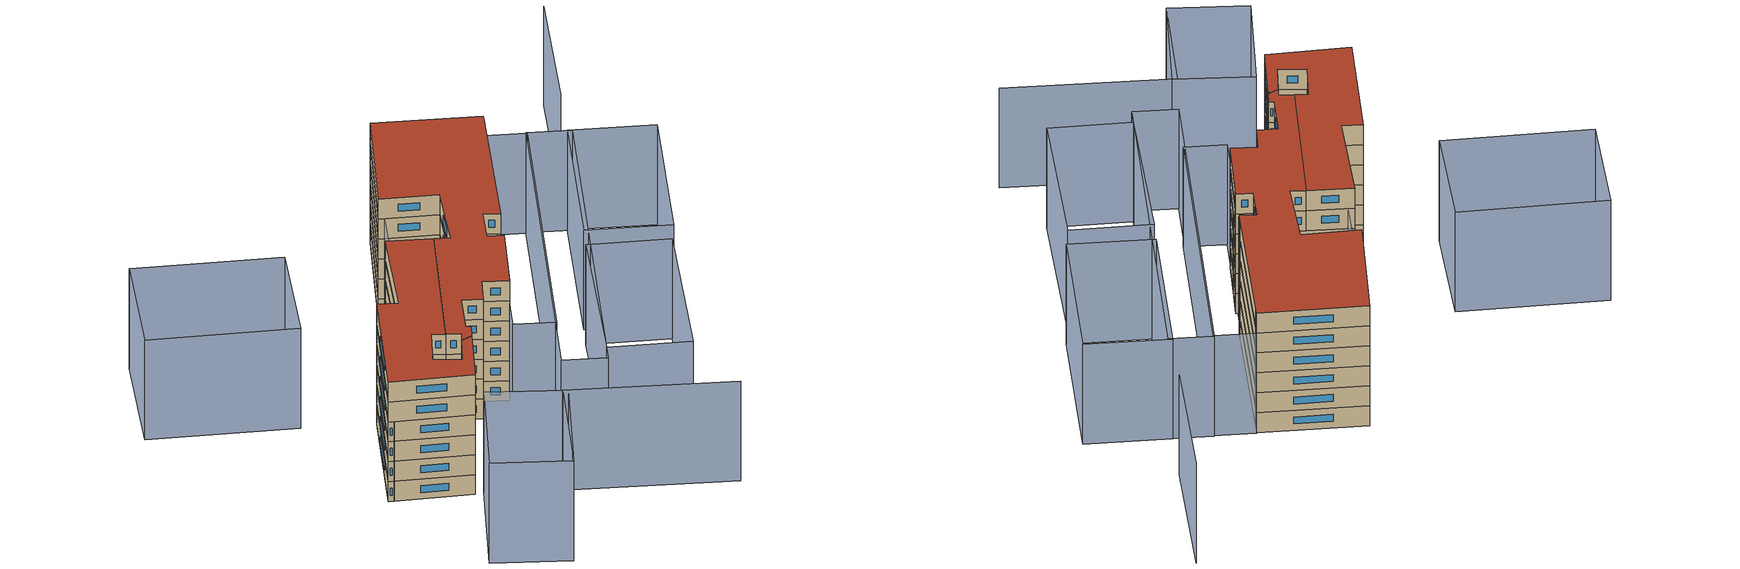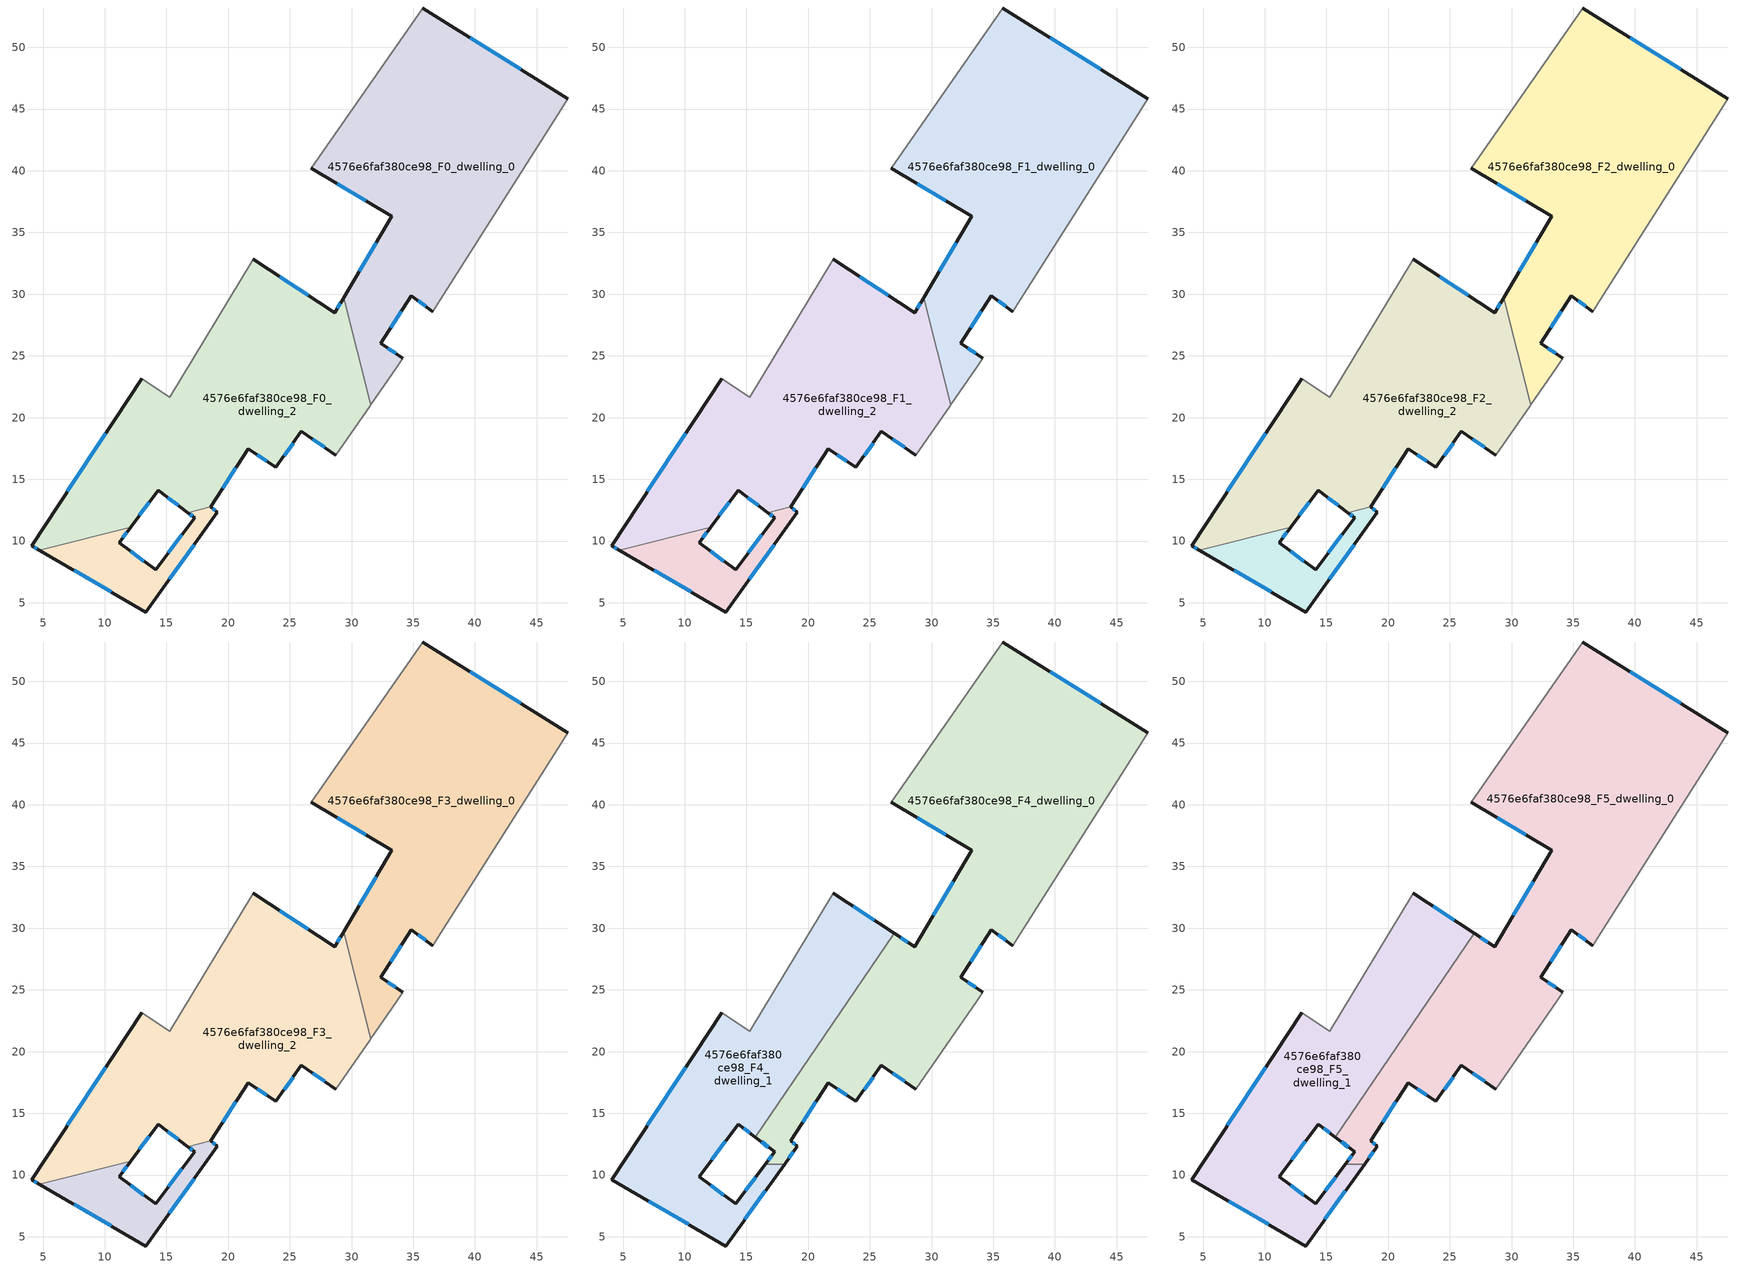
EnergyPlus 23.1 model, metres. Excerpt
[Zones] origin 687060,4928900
4576e6faf380ce98_F0_dwelling_0
 floor ground (EU_floor_Construction): 47.53,45.82 47.01,44.99 37.2,29.56 36.57,28.59 34.84,29.88 32.36,26.01 34.15,24.83 33.67,24.1 31.55,21.02 29.35,29.7 33.26,36.3 26.74,40.21 35.78,53.19 z0
 wall outside (EU_wall_Construction): 26.74,40.21 33.26,36.3 29.35,29.7 / 47.53,45.82 35.78,53.19 / 34.15,24.83 32.36,26.01 34.84,29.88 36.57,28.59 z0:3
 wall adiabatic (EU_wall_Construction): 35.78,53.19 26.74,40.21 / 36.57,28.59 37.2,29.56 47.01,44.99 47.53,45.82 / 31.55,21.02 33.67,24.1 34.15,24.83 z0:3
 wall to 4576e6faf380ce98_F0_dwelling_2 (EU_wall_Construction): 29.35,29.7 31.55,21.02 z0:3
 window (EU_Window_Construction): 28.86,38.94 31.14,37.57 / 43.7,48.22 39.6,50.79 / 35.4,29.46 36,29.01 / 33.16,27.27 34.03,28.62 / 33.56,25.21 32.94,25.63 / 31.98,34.15 30.62,31.85 z0.98:2.02
4576e6faf380ce98_F0_dwelling_1
 floor ground (EU_floor_Construction): 19.14,12.35 13.33,4.25 4.71,9.24 12.09,11.12 11.17,9.88 14.12,7.66 17.29,11.88 16.74,12.29 18.58,12.76 z0
 wall outside (EU_wall_Construction): 16.74,12.29 17.29,11.88 14.12,7.66 11.17,9.88 12.09,11.12 / 4.71,9.24 13.33,4.25 19.14,12.35 18.58,12.76 z0:3
 wall to 4576e6faf380ce98_F0_dwelling_2 (EU_wall_Construction): 12.09,11.11 4.71,9.24 / 18.58,12.76 16.74,12.29 z0:3
 window (EU_Window_Construction): 11.47,10.28 11.79,10.71 / 13.16,8.38 12.13,9.16 / 16.26,10.51 15.15,9.03 / 16.92,12.16 17.11,12.01 / 18.95,12.48 18.76,12.63 / 15.22,6.88 17.25,9.72 / 7.51,7.62 10.52,5.87 z0.98:2.02
4576e6faf380ce98_F0_dwelling_2
 floor ground (EU_floor_Construction): 29.35,29.7 31.55,21.02 31.51,20.97 28.74,16.95 25.93,18.89 23.87,15.97 21.62,17.46 18.58,12.76 16.74,12.29 14.33,14.11 12.09,11.12 4.71,9.24 4.08,9.61 13.01,23.16 15.27,21.66 22.05,32.84 28.63,28.49 29.31,29.64 z0
 wall outside (EU_wall_Construction): 18.58,12.76 21.62,17.46 23.87,15.97 25.93,18.89 28.74,16.95 / 12.09,11.12 14.33,14.11 16.74,12.29 / 13.01,23.16 4.08,9.61 4.71,9.24 / 29.31,29.64 28.63,28.49 22.05,32.84 / 29.31,29.64 29.35,29.7 z0:3
 wall adiabatic (EU_wall_Construction): 22.05,32.84 15.27,21.66 13.01,23.16 / 28.74,16.95 31.51,20.97 31.55,21.02 z0:3
 window (EU_Window_Construction): 22.35,16.98 23.13,16.45 / 19.56,14.29 20.63,15.93 / 15.11,13.52 15.95,12.88 / 12.82,12.09 13.6,13.14 / 4.28,9.49 4.5,9.36 / 10.1,18.75 6.98,14.02 / 26.49,29.9 24.19,31.42 / 29.09,29.27 28.85,28.86 / 26.84,18.26 27.82,17.58 / 24.54,16.92 25.26,17.94 z0.98:2.02
4576e6faf380ce98_F1_dwelling_0
 floor to 4576e6faf380ce98_F0_dwelling_0 (EU_floor_Construction): 47.53,45.82 47.01,44.99 37.2,29.56 36.57,28.59 34.84,29.88 32.36,26.01 34.15,24.83 33.67,24.1 31.55,21.02 29.35,29.7 33.26,36.3 26.74,40.21 35.78,53.19 z3
 wall outside (EU_wall_Construction): 26.74,40.21 33.26,36.3 29.35,29.7 / 47.53,45.82 35.78,53.19 / 34.15,24.83 32.36,26.01 34.84,29.88 36.57,28.59 z3:6
 wall adiabatic (EU_wall_Construction): 35.78,53.19 26.74,40.21 / 36.57,28.59 37.2,29.56 47.01,44.99 47.53,45.82 / 31.55,21.02 33.67,24.1 34.15,24.83 z3:6
 wall to 4576e6faf380ce98_F1_dwelling_2 (EU_wall_Construction): 29.35,29.7 31.55,21.02 z3:6
 window (EU_Window_Construction): 28.86,38.94 31.14,37.57 / 43.7,48.22 39.6,50.79 / 35.4,29.46 36,29.01 / 33.16,27.27 34.03,28.62 / 33.56,25.21 32.94,25.63 / 31.98,34.15 30.62,31.85 z3.98:5.02
4576e6faf380ce98_F1_dwelling_1
 floor to 4576e6faf380ce98_F0_dwelling_1 (EU_floor_Construction): 19.14,12.35 13.33,4.25 4.71,9.24 12.09,11.12 11.17,9.88 14.12,7.66 17.29,11.88 16.74,12.29 18.58,12.76 z3
 wall outside (EU_wall_Construction): 16.74,12.29 17.29,11.88 14.12,7.66 11.17,9.88 12.09,11.12 / 4.71,9.24 13.33,4.25 19.14,12.35 18.58,12.76 z3:6
 wall to 4576e6faf380ce98_F1_dwelling_2 (EU_wall_Construction): 12.09,11.11 4.71,9.24 / 18.58,12.76 16.74,12.29 z3:6
 window (EU_Window_Construction): 11.47,10.28 11.79,10.71 / 13.16,8.38 12.13,9.16 / 16.26,10.51 15.15,9.03 / 16.92,12.16 17.11,12.01 / 18.95,12.48 18.76,12.63 / 15.22,6.88 17.25,9.72 / 7.51,7.62 10.52,5.87 z3.98:5.02
4576e6faf380ce98_F1_dwelling_2
 floor to 4576e6faf380ce98_F0_dwelling_2 (EU_floor_Construction): 29.35,29.7 31.55,21.02 31.51,20.97 28.74,16.95 25.93,18.89 23.87,15.97 21.62,17.46 18.58,12.76 16.74,12.29 14.33,14.11 12.09,11.12 4.71,9.24 4.08,9.61 13.01,23.16 15.27,21.66 22.05,32.84 28.63,28.49 29.31,29.64 z3
 wall outside (EU_wall_Construction): 18.58,12.76 21.62,17.46 23.87,15.97 25.93,18.89 28.74,16.95 / 12.09,11.12 14.33,14.11 16.74,12.29 / 13.01,23.16 4.08,9.61 4.71,9.24 / 29.31,29.64 28.63,28.49 22.05,32.84 / 29.31,29.64 29.35,29.7 z3:6
 wall adiabatic (EU_wall_Construction): 22.05,32.84 15.27,21.66 13.01,23.16 / 28.74,16.95 31.51,20.97 31.55,21.02 z3:6
 window (EU_Window_Construction): 22.35,16.98 23.13,16.45 / 19.56,14.29 20.63,15.93 / 15.11,13.52 15.95,12.88 / 12.82,12.09 13.6,13.14 / 4.28,9.49 4.5,9.36 / 10.1,18.75 6.98,14.02 / 26.49,29.9 24.19,31.42 / 29.09,29.27 28.85,28.86 / 26.84,18.26 27.82,17.58 / 24.54,16.92 25.26,17.94 z3.98:5.02
4576e6faf380ce98_F2_dwelling_0
 floor to 4576e6faf380ce98_F1_dwelling_0 (EU_floor_Construction): 47.53,45.82 47.01,44.99 37.2,29.56 36.57,28.59 34.84,29.88 32.36,26.01 34.15,24.83 33.67,24.1 31.55,21.02 29.35,29.7 33.26,36.3 26.74,40.21 35.78,53.19 z6
 wall outside (EU_wall_Construction): 26.74,40.21 33.26,36.3 29.35,29.7 / 47.53,45.82 35.78,53.19 / 34.15,24.83 32.36,26.01 34.84,29.88 36.57,28.59 z6:9
 wall adiabatic (EU_wall_Construction): 35.78,53.19 26.74,40.21 / 36.57,28.59 37.2,29.56 47.01,44.99 47.53,45.82 / 31.55,21.02 33.67,24.1 34.15,24.83 z6:9
 wall to 4576e6faf380ce98_F2_dwelling_2 (EU_wall_Construction): 29.35,29.7 31.55,21.02 z6:9
 window (EU_Window_Construction): 28.86,38.94 31.14,37.57 / 43.7,48.22 39.6,50.79 / 35.4,29.46 36,29.01 / 33.16,27.27 34.03,28.62 / 33.56,25.21 32.94,25.63 / 31.98,34.15 30.62,31.85 z6.98:8.02
4576e6faf380ce98_F2_dwelling_1
 floor to 4576e6faf380ce98_F1_dwelling_1 (EU_floor_Construction): 19.14,12.35 13.33,4.25 4.71,9.24 12.09,11.12 11.17,9.88 14.12,7.66 17.29,11.88 16.74,12.29 18.58,12.76 z6
 wall outside (EU_wall_Construction): 16.74,12.29 17.29,11.88 14.12,7.66 11.17,9.88 12.09,11.12 / 4.71,9.24 13.33,4.25 19.14,12.35 18.58,12.76 z6:9
 wall to 4576e6faf380ce98_F2_dwelling_2 (EU_wall_Construction): 12.09,11.11 4.71,9.24 / 18.58,12.76 16.74,12.29 z6:9
 window (EU_Window_Construction): 11.47,10.28 11.79,10.71 / 13.16,8.38 12.13,9.16 / 16.26,10.51 15.15,9.03 / 16.92,12.16 17.11,12.01 / 18.95,12.48 18.76,12.63 / 15.22,6.88 17.25,9.72 / 7.51,7.62 10.52,5.87 z6.98:8.02
4576e6faf380ce98_F2_dwelling_2
 floor to 4576e6faf380ce98_F1_dwelling_2 (EU_floor_Construction): 29.35,29.7 31.55,21.02 31.51,20.97 28.74,16.95 25.93,18.89 23.87,15.97 21.62,17.46 18.58,12.76 16.74,12.29 14.33,14.11 12.09,11.12 4.71,9.24 4.08,9.61 13.01,23.16 15.27,21.66 22.05,32.84 28.63,28.49 29.31,29.64 z6
 wall outside (EU_wall_Construction): 18.58,12.76 21.62,17.46 23.87,15.97 25.93,18.89 28.74,16.95 / 12.09,11.12 14.33,14.11 16.74,12.29 / 13.01,23.16 4.08,9.61 4.71,9.24 / 29.31,29.64 28.63,28.49 22.05,32.84 / 29.31,29.64 29.35,29.7 z6:9
 wall adiabatic (EU_wall_Construction): 22.05,32.84 15.27,21.66 13.01,23.16 / 28.74,16.95 31.51,20.97 31.55,21.02 z6:9
 window (EU_Window_Construction): 22.35,16.98 23.13,16.45 / 19.56,14.29 20.63,15.93 / 15.11,13.52 15.95,12.88 / 12.82,12.09 13.6,13.14 / 4.28,9.49 4.5,9.36 / 10.1,18.75 6.98,14.02 / 26.49,29.9 24.19,31.42 / 29.09,29.27 28.85,28.86 / 26.84,18.26 27.82,17.58 / 24.54,16.92 25.26,17.94 z6.98:8.02
4576e6faf380ce98_F3_dwelling_0
 floor to 4576e6faf380ce98_F2_dwelling_0 (EU_floor_Construction): 47.53,45.82 47.01,44.99 37.2,29.56 36.57,28.59 34.84,29.88 32.36,26.01 34.15,24.83 33.67,24.1 31.55,21.02 29.35,29.7 33.26,36.3 26.74,40.21 35.78,53.19 z9
 wall outside (EU_wall_Construction): 26.74,40.21 33.26,36.3 29.35,29.7 / 47.53,45.82 35.78,53.19 / 34.15,24.83 32.36,26.01 34.84,29.88 36.57,28.59 z9:12
 wall adiabatic (EU_wall_Construction): 35.78,53.19 26.74,40.21 / 36.57,28.59 37.2,29.56 47.01,44.99 47.53,45.82 / 31.55,21.02 33.67,24.1 34.15,24.83 z9:12
 wall to 4576e6faf380ce98_F3_dwelling_2 (EU_wall_Construction): 29.35,29.7 31.55,21.02 z9:12
 window (EU_Window_Construction): 28.86,38.94 31.14,37.57 / 43.7,48.22 39.6,50.79 / 35.4,29.46 36,29.01 / 33.16,27.27 34.03,28.62 / 33.56,25.21 32.94,25.63 / 31.98,34.15 30.62,31.85 z9.98:11.02
4576e6faf380ce98_F3_dwelling_1
 floor to 4576e6faf380ce98_F2_dwelling_1 (EU_floor_Construction): 19.14,12.35 13.33,4.25 4.71,9.24 12.09,11.12 11.17,9.88 14.12,7.66 17.29,11.88 16.74,12.29 18.58,12.76 z9
 wall outside (EU_wall_Construction): 16.74,12.29 17.29,11.88 14.12,7.66 11.17,9.88 12.09,11.12 / 4.71,9.24 13.33,4.25 19.14,12.35 18.58,12.76 z9:12
 wall to 4576e6faf380ce98_F3_dwelling_2 (EU_wall_Construction): 12.09,11.11 4.71,9.24 / 18.58,12.76 16.74,12.29 z9:12
 window (EU_Window_Construction): 11.47,10.28 11.79,10.71 / 13.16,8.38 12.13,9.16 / 16.26,10.51 15.15,9.03 / 16.92,12.16 17.11,12.01 / 18.95,12.48 18.76,12.63 / 15.22,6.88 17.25,9.72 / 7.51,7.62 10.52,5.87 z9.98:11.02
4576e6faf380ce98_F3_dwelling_2
 floor to 4576e6faf380ce98_F2_dwelling_2 (EU_floor_Construction): 29.35,29.7 31.55,21.02 31.51,20.97 28.74,16.95 25.93,18.89 23.87,15.97 21.62,17.46 18.58,12.76 16.74,12.29 14.33,14.11 12.09,11.12 4.71,9.24 4.08,9.61 13.01,23.16 15.27,21.66 22.05,32.84 28.63,28.49 29.31,29.64 z9
 wall outside (EU_wall_Construction): 18.58,12.76 21.62,17.46 23.87,15.97 25.93,18.89 28.74,16.95 / 12.09,11.12 14.33,14.11 16.74,12.29 / 13.01,23.16 4.08,9.61 4.71,9.24 / 29.31,29.64 28.63,28.49 22.05,32.84 / 29.31,29.64 29.35,29.7 z9:12
 wall adiabatic (EU_wall_Construction): 22.05,32.84 15.27,21.66 13.01,23.16 / 28.74,16.95 31.51,20.97 31.55,21.02 z9:12
 window (EU_Window_Construction): 22.35,16.98 23.13,16.45 / 19.56,14.29 20.63,15.93 / 15.11,13.52 15.95,12.88 / 12.82,12.09 13.6,13.14 / 4.28,9.49 4.5,9.36 / 10.1,18.75 6.98,14.02 / 26.49,29.9 24.19,31.42 / 29.09,29.27 28.85,28.86 / 26.84,18.26 27.82,17.58 / 24.54,16.92 25.26,17.94 z9.98:11.02
4576e6faf380ce98_F4_dwelling_0
 floor to 4576e6faf380ce98_F3_dwelling_0 (EU_floor_Construction): 47.53,45.82 47.01,44.99 37.2,29.56 36.57,28.59 34.84,29.88 32.36,26.01 34.15,24.83 33.67,24.1 31.55,21.02 29.35,29.7 33.26,36.3 26.74,40.21 35.78,53.19 z12
 floor to 4576e6faf380ce98_F3_dwelling_2 (EU_floor_Construction): 29.35,29.7 31.55,21.02 31.52,20.99 31.51,20.97 28.74,16.95 25.93,18.89 23.87,15.97 21.62,17.46 18.58,12.76 16.74,12.29 15.71,13.07 26.96,29.59 28.63,28.49 29.31,29.64 z12
 floor to 4576e6faf380ce98_F3_dwelling_1 (EU_floor_Construction): 19.14,12.35 18.08,10.88 16.54,10.88 17.29,11.88 16.74,12.29 18.58,12.76 z12
 wall outside (EU_wall_Construction): 47.53,45.82 35.78,53.19 / 34.15,24.83 32.36,26.01 34.84,29.88 36.57,28.59 / 18.08,10.88 19.14,12.35 18.58,12.76 21.62,17.46 23.87,15.97 25.93,18.89 28.74,16.95 / 15.71,13.07 17.29,11.88 16.54,10.88 / 26.74,40.21 33.26,36.3 28.63,28.49 26.96,29.59 z12:15
 wall adiabatic (EU_wall_Construction): 35.78,53.19 26.74,40.21 / 36.57,28.59 37.2,29.56 47.01,44.99 47.53,45.82 / 28.74,16.95 33.67,24.1 34.15,24.83 z12:15
 wall to 4576e6faf380ce98_F4_dwelling_1 (EU_wall_Construction): 16.54,10.88 18.08,10.88 / 26.96,29.59 15.71,13.07 z12:15
 window (EU_Window_Construction): 43.7,48.22 39.6,50.79 / 35.4,29.46 36,29.01 / 33.16,27.27 34.03,28.62 / 33.56,25.21 32.94,25.63 / 26.84,18.26 27.82,17.58 / 24.54,16.92 25.26,17.94 / 22.35,16.98 23.13,16.45 / 19.56,14.29 20.63,15.93 / 18.95,12.48 18.76,12.63 / 18.43,11.36 18.79,11.87 / 17.04,11.56 16.78,11.21 / 16.22,12.68 16.77,12.27 / 28.08,28.85 27.5,29.23 / 31.75,33.76 30.13,31.03 / 28.86,38.94 31.14,37.57 z12.98:14.02
4576e6faf380ce98_F4_dwelling_1
 floor to 4576e6faf380ce98_F3_dwelling_1 (EU_floor_Construction): 18.08,10.88 13.33,4.25 4.71,9.24 12.09,11.11 11.17,9.88 14.12,7.66 16.54,10.88 z12
 floor to 4576e6faf380ce98_F3_dwelling_2 (EU_floor_Construction): 26.96,29.59 15.71,13.07 14.33,14.11 12.09,11.11 4.71,9.24 4.08,9.61 13.01,23.16 15.27,21.66 22.05,32.84 z12
 wall outside (EU_wall_Construction): 26.96,29.59 22.05,32.84 / 16.54,10.88 14.12,7.66 11.17,9.88 14.33,14.11 15.71,13.07 / 13.01,23.16 4.08,9.61 13.33,4.25 18.08,10.88 z12:15
 wall adiabatic (EU_wall_Construction): 22.05,32.84 15.27,21.66 13.01,23.16 z12:15
 window (EU_Window_Construction): 25.36,30.65 23.64,31.78 / 14.78,13.77 15.26,13.41 / 12.19,11.26 13.3,12.73 / 13.16,8.38 12.13,9.16 / 15.75,9.84 14.9,8.71 / 14.87,6.41 16.54,8.73 / 7.08,7.87 10.32,5.99 / 10.1,18.75 6.98,14.02 z12.98:14.02
4576e6faf380ce98_F5_dwelling_0
 floor to 4576e6faf380ce98_F4_dwelling_0 (EU_floor_Construction): 47.53,45.82 47.01,44.99 37.2,29.56 36.57,28.59 34.84,29.88 32.36,26.01 34.15,24.83 33.67,24.1 28.74,16.95 25.93,18.89 23.87,15.97 21.62,17.46 18.58,12.76 19.14,12.35 18.08,10.88 16.54,10.88 17.29,11.88 15.71,13.07 26.96,29.59 28.63,28.49 33.26,36.3 26.74,40.21 35.78,53.19 z15
 wall outside (EU_wall_Construction): 47.53,45.82 35.78,53.19 / 34.15,24.83 32.36,26.01 34.84,29.88 36.57,28.59 / 18.08,10.88 19.14,12.35 18.58,12.76 21.62,17.46 23.87,15.97 25.93,18.89 28.74,16.95 / 15.71,13.07 17.29,11.88 16.54,10.88 / 26.74,40.21 33.26,36.3 28.63,28.49 26.96,29.59 z15:18
 wall adiabatic (EU_wall_Construction): 35.78,53.19 26.74,40.21 / 36.57,28.59 37.2,29.56 47.01,44.99 47.53,45.82 / 28.74,16.95 33.67,24.1 34.15,24.83 z15:18
 wall to 4576e6faf380ce98_F5_dwelling_1 (EU_wall_Construction): 16.54,10.88 18.08,10.88 / 26.96,29.59 15.71,13.07 z15:18
 window (EU_Window_Construction): 43.7,48.22 39.6,50.79 / 35.4,29.46 36,29.01 / 33.16,27.27 34.03,28.62 / 33.56,25.21 32.94,25.63 / 26.84,18.26 27.82,17.58 / 24.54,16.92 25.26,17.94 / 22.35,16.98 23.13,16.45 / 19.56,14.29 20.63,15.93 / 18.95,12.48 18.76,12.63 / 18.43,11.36 18.79,11.87 / 17.04,11.56 16.78,11.21 / 16.22,12.68 16.77,12.27 / 28.08,28.85 27.5,29.23 / 31.75,33.76 30.13,31.03 / 28.86,38.94 31.14,37.57 z15.98:17.02
 roof outside (EU_roof_Construction): 33.67,24.1 34.15,24.83 32.36,26.01 34.84,29.88 36.57,28.59 37.2,29.56 47.01,44.99 47.53,45.82 35.78,53.19 26.74,40.21 33.26,36.3 28.63,28.49 26.96,29.59 15.71,13.07 17.29,11.88 16.54,10.88 18.08,10.88 19.14,12.35 18.58,12.76 21.62,17.46 23.87,15.97 25.93,18.89 28.74,16.95 z18
4576e6faf380ce98_F5_dwelling_1
 floor to 4576e6faf380ce98_F4_dwelling_1 (EU_floor_Construction): 26.96,29.59 15.71,13.07 14.33,14.11 11.17,9.88 14.12,7.66 16.54,10.88 18.08,10.88 13.33,4.25 4.08,9.61 13.01,23.16 15.27,21.66 22.05,32.84 z15
 wall outside (EU_wall_Construction): 26.96,29.59 22.05,32.84 / 16.54,10.88 14.12,7.66 11.17,9.88 14.33,14.11 15.71,13.07 / 13.01,23.16 4.08,9.61 13.33,4.25 18.08,10.88 z15:18
 wall adiabatic (EU_wall_Construction): 22.05,32.84 15.27,21.66 13.01,23.16 z15:18
 window (EU_Window_Construction): 25.36,30.65 23.64,31.78 / 14.78,13.77 15.26,13.41 / 12.19,11.26 13.3,12.73 / 13.16,8.38 12.13,9.16 / 15.75,9.84 14.9,8.71 / 14.87,6.41 16.54,8.73 / 7.08,7.87 10.32,5.99 / 10.1,18.75 6.98,14.02 z15.98:17.02
 roof outside (EU_roof_Construction): 18.08,10.88 16.54,10.88 14.12,7.66 11.17,9.88 14.33,14.11 15.71,13.07 26.96,29.59 22.05,32.84 15.27,21.66 13.01,23.16 4.08,9.61 13.33,4.25 z18
shading: 15.23,-12.38 22.26,-1.67 / 22.26,-1.67 40.46,-13.63 / 60.33,46.81 70.15,62.47 / 35.78,53.19 14.73,19.63 / 22.82,-2.05 14.17,-14.03 / 14.17,-14.03 5.8,-7.98 / 5.8,-7.98 14.45,4 / 14.45,4 22.82,-2.05 / 32.02,2.07 43.23,20.33 / 43.23,20.33 52.28,14.77 / 52.28,14.77 41.07,-3.49 / 41.07,-3.49 32.02,2.07 / 26.02,3.38 51.99,43.14 / 51.99,43.14 56.79,40.01 / 56.79,40.01 30.82,0.24 / 30.82,0.24 26.02,3.38 / 52.07,42.97 30.5,9.93 / 30.5,9.93 26.01,12.86 / 26.01,12.86 47.58,45.9 / 47.58,45.9 52.07,42.97 / 54.22,16.93 44.98,22.91 / 44.98,22.91 56.34,40.46 / 56.34,40.46 65.58,34.48 / 65.58,34.48 54.22,16.93 / -3.45,50.95 12.96,41.1 / 12.96,41.1 5.27,28.29 / 5.27,28.29 -11.14,38.14 / -11.14,38.14 -3.45,50.95 z0:15
[Building]
EU S2 Campaign: North Axis=0; Terrain=City; Solar Distribution=FullExterior
[Site:Location]
Bologna: Latitude=44.5; Longitude=11.25; Time Zone=1; Elevation=37
[SizingPeriod:WeatherFileDays]
AnnualSizingPeriod: Begin Month=1; Begin Day of Month=1; End Month=12; End Day of Month=31; Day of Week for Start Day=Monday; Use Weather File Daylight Saving Period=No; Use Weather File Rain and Snow Indicators=No
[MATERIAL]
EU_InternalMass_Material: Roughness=MediumRough; Thickness=0.1; Conductivity=1; Density=1800; Specific Heat=900; Thermal Absorptance=0.9; Solar Absorptance=0.7; Visible Absorptance=0.7
[MATERIAL:NOMASS] Roughness=MediumRough; Thermal Absorptance=0.9; Solar Absorptance=0.7; Visible Absorptance=0.7
Name | Thermal Resistance
EU_wall_NoMass | 0.905828
EU_roof_NoMass | 0.37593
EU_floor_NoMass | 0.67114
[WINDOWMATERIAL:SIMPLEGLAZINGSYSTEM]
EU_Window_SimpleGlazing: UFactor=4.52486; Solar Heat Gain Coefficient=0.85; Visible Transmittance=0.85
[CONSTRUCTION]
EU_wall_Construction: EU_wall_NoMass
EU_roof_Construction: EU_roof_NoMass
EU_floor_Construction: EU_floor_NoMass
EU_InternalMass_Construction: EU_InternalMass_Material
EU_Window_Construction: EU_Window_SimpleGlazing
[ZONE] Type=1; Multiplier=1; Ceiling Height=autocalculate; Floor Area=autocalculate; Part of Total Floor Area=Yes
Name | Volume
4576e6faf380ce98_F0_dwelling_0; 4576e6faf380ce98_F1_dwelling_0; 4576e6faf380ce98_F2_dwelling_0; 4576e6faf380ce98_F3_dwelling_0 | 858.346
4576e6faf380ce98_F4_dwelling_0 | 1184.59
4576e6faf380ce98_F5_dwelling_0 | 1184.6
4576e6faf380ce98_F0_dwelling_1 | 118.054
4576e6faf380ce98_F1_dwelling_1; 4576e6faf380ce98_F2_dwelling_1; 4576e6faf380ce98_F3_dwelling_1 | 118.055
4576e6faf380ce98_F4_dwelling_1 | 610.496
4576e6faf380ce98_F5_dwelling_1 | 610.505
4576e6faf380ce98_F0_dwelling_2 | 818.704
4576e6faf380ce98_F1_dwelling_2; 4576e6faf380ce98_F2_dwelling_2; 4576e6faf380ce98_F3_dwelling_2 | 818.702
[INTERNALMASS] Construction=EU_InternalMass_Construction
Name | Zone or ZoneList | Surface Area
4576e6faf380ce98_F0_dwelling_0_EU_InternalMass | 4576e6faf380ce98_F0_dwelling_0 | 286.119
4576e6faf380ce98_F0_dwelling_1_EU_InternalMass | 4576e6faf380ce98_F0_dwelling_1 | 39.3516
4576e6faf380ce98_F0_dwelling_2_EU_InternalMass | 4576e6faf380ce98_F0_dwelling_2 | 272.898
4576e6faf380ce98_F1_dwelling_0_EU_InternalMass | 4576e6faf380ce98_F1_dwelling_0 | 286.119
4576e6faf380ce98_F1_dwelling_1_EU_InternalMass | 4576e6faf380ce98_F1_dwelling_1 | 39.3516
4576e6faf380ce98_F1_dwelling_2_EU_InternalMass | 4576e6faf380ce98_F1_dwelling_2 | 272.898
4576e6faf380ce98_F2_dwelling_0_EU_InternalMass | 4576e6faf380ce98_F2_dwelling_0 | 286.119
4576e6faf380ce98_F2_dwelling_1_EU_InternalMass | 4576e6faf380ce98_F2_dwelling_1 | 39.3516
4576e6faf380ce98_F2_dwelling_2_EU_InternalMass | 4576e6faf380ce98_F2_dwelling_2 | 272.898
4576e6faf380ce98_F3_dwelling_0_EU_InternalMass | 4576e6faf380ce98_F3_dwelling_0 | 286.119
4576e6faf380ce98_F3_dwelling_1_EU_InternalMass | 4576e6faf380ce98_F3_dwelling_1 | 39.3516
4576e6faf380ce98_F3_dwelling_2_EU_InternalMass | 4576e6faf380ce98_F3_dwelling_2 | 272.898
4576e6faf380ce98_F4_dwelling_0_EU_InternalMass | 4576e6faf380ce98_F4_dwelling_0 | 394.867
4576e6faf380ce98_F4_dwelling_1_EU_InternalMass | 4576e6faf380ce98_F4_dwelling_1 | 203.501
4576e6faf380ce98_F5_dwelling_0_EU_InternalMass | 4576e6faf380ce98_F5_dwelling_0 | 394.867
4576e6faf380ce98_F5_dwelling_1_EU_InternalMass | 4576e6faf380ce98_F5_dwelling_1 | 203.501
[OTHEREQUIPMENT] Fuel Type=Electricity; Design Level Calculation Method=Watts/Area; Power per Zone Floor Area=1; Fraction Latent=0; Fraction Radiant=0; Fraction Lost=0; Carbon Dioxide Generation Rate=0; EndUse Subcategory=EU_Step8_InternalGains
Name | Zone or ZoneList or Space or SpaceList | Schedule
EU_Step8_InternalGain_4576e6faf380ce98_F0_dwelling_0_f000 | 4576e6faf380ce98_F0_dwelling_0 | EU_Step8_GainSchedule_4576e6faf380ce98_F0_dwelling_0_f000
EU_Step8_InternalGain_4576e6faf380ce98_F0_dwelling_1_f000 | 4576e6faf380ce98_F0_dwelling_1 | EU_Step8_GainSchedule_4576e6faf380ce98_F0_dwelling_1_f000
EU_Step8_InternalGain_4576e6faf380ce98_F0_dwelling_2_f000 | 4576e6faf380ce98_F0_dwelling_2 | EU_Step8_GainSchedule_4576e6faf380ce98_F0_dwelling_2_f000
EU_Step8_InternalGain_4576e6faf380ce98_F1_dwelling_0_f000 | 4576e6faf380ce98_F1_dwelling_0 | EU_Step8_GainSchedule_4576e6faf380ce98_F1_dwelling_0_f000
EU_Step8_InternalGain_4576e6faf380ce98_F1_dwelling_1_f000 | 4576e6faf380ce98_F1_dwelling_1 | EU_Step8_GainSchedule_4576e6faf380ce98_F1_dwelling_1_f000
EU_Step8_InternalGain_4576e6faf380ce98_F1_dwelling_2_f000 | 4576e6faf380ce98_F1_dwelling_2 | EU_Step8_GainSchedule_4576e6faf380ce98_F1_dwelling_2_f000
EU_Step8_InternalGain_4576e6faf380ce98_F2_dwelling_0_f000 | 4576e6faf380ce98_F2_dwelling_0 | EU_Step8_GainSchedule_4576e6faf380ce98_F2_dwelling_0_f000
EU_Step8_InternalGain_4576e6faf380ce98_F2_dwelling_1_f000 | 4576e6faf380ce98_F2_dwelling_1 | EU_Step8_GainSchedule_4576e6faf380ce98_F2_dwelling_1_f000
EU_Step8_InternalGain_4576e6faf380ce98_F2_dwelling_2_f000 | 4576e6faf380ce98_F2_dwelling_2 | EU_Step8_GainSchedule_4576e6faf380ce98_F2_dwelling_2_f000
EU_Step8_InternalGain_4576e6faf380ce98_F3_dwelling_0_f000 | 4576e6faf380ce98_F3_dwelling_0 | EU_Step8_GainSchedule_4576e6faf380ce98_F3_dwelling_0_f000
EU_Step8_InternalGain_4576e6faf380ce98_F3_dwelling_1_f000 | 4576e6faf380ce98_F3_dwelling_1 | EU_Step8_GainSchedule_4576e6faf380ce98_F3_dwelling_1_f000
EU_Step8_InternalGain_4576e6faf380ce98_F3_dwelling_2_f000 | 4576e6faf380ce98_F3_dwelling_2 | EU_Step8_GainSchedule_4576e6faf380ce98_F3_dwelling_2_f000
EU_Step8_InternalGain_4576e6faf380ce98_F4_dwelling_0_f000 | 4576e6faf380ce98_F4_dwelling_0 | EU_Step8_GainSchedule_4576e6faf380ce98_F4_dwelling_0_f000
EU_Step8_InternalGain_4576e6faf380ce98_F4_dwelling_1_f000 | 4576e6faf380ce98_F4_dwelling_1 | EU_Step8_GainSchedule_4576e6faf380ce98_F4_dwelling_1_f000
EU_Step8_InternalGain_4576e6faf380ce98_F5_dwelling_0_f000 | 4576e6faf380ce98_F5_dwelling_0 | EU_Step8_GainSchedule_4576e6faf380ce98_F5_dwelling_0_f000
EU_Step8_InternalGain_4576e6faf380ce98_F5_dwelling_1_f000 | 4576e6faf380ce98_F5_dwelling_1 | EU_Step8_GainSchedule_4576e6faf380ce98_F5_dwelling_1_f000
[ZONEVENTILATION:DESIGNFLOWRATE] Schedule=EU_AlwaysOn; Design Flow Rate Calculation Method=AirChanges/Hour; Air Changes per Hour=0.73129; Ventilation Type=Natural; Fan Pressure Rise=0; Fan Total Efficiency=1; Constant Term Coefficient=1; Temperature Term Coefficient=0; Velocity Term Coefficient=0; Velocity Squared Term Coefficient=0; Minimum Indoor Temperature=-100; Maximum Indoor Temperature=100; Delta Temperature=-100; Minimum Outdoor Temperature=-100; Maximum Outdoor Temperature=100; Maximum Wind Speed=40
Name | Zone or ZoneList or Space or SpaceList
EU_ConstantAir_4576e6faf380ce98_F0_dwelling_0 | 4576e6faf380ce98_F0_dwelling_0
EU_ConstantAir_4576e6faf380ce98_F0_dwelling_1 | 4576e6faf380ce98_F0_dwelling_1
EU_ConstantAir_4576e6faf380ce98_F0_dwelling_2 | 4576e6faf380ce98_F0_dwelling_2
EU_ConstantAir_4576e6faf380ce98_F1_dwelling_0 | 4576e6faf380ce98_F1_dwelling_0
EU_ConstantAir_4576e6faf380ce98_F1_dwelling_1 | 4576e6faf380ce98_F1_dwelling_1
EU_ConstantAir_4576e6faf380ce98_F1_dwelling_2 | 4576e6faf380ce98_F1_dwelling_2
EU_ConstantAir_4576e6faf380ce98_F2_dwelling_0 | 4576e6faf380ce98_F2_dwelling_0
EU_ConstantAir_4576e6faf380ce98_F2_dwelling_1 | 4576e6faf380ce98_F2_dwelling_1
EU_ConstantAir_4576e6faf380ce98_F2_dwelling_2 | 4576e6faf380ce98_F2_dwelling_2
EU_ConstantAir_4576e6faf380ce98_F3_dwelling_0 | 4576e6faf380ce98_F3_dwelling_0
EU_ConstantAir_4576e6faf380ce98_F3_dwelling_1 | 4576e6faf380ce98_F3_dwelling_1
EU_ConstantAir_4576e6faf380ce98_F3_dwelling_2 | 4576e6faf380ce98_F3_dwelling_2
EU_ConstantAir_4576e6faf380ce98_F4_dwelling_0 | 4576e6faf380ce98_F4_dwelling_0
EU_ConstantAir_4576e6faf380ce98_F4_dwelling_1 | 4576e6faf380ce98_F4_dwelling_1
EU_ConstantAir_4576e6faf380ce98_F5_dwelling_0 | 4576e6faf380ce98_F5_dwelling_0
EU_ConstantAir_4576e6faf380ce98_F5_dwelling_1 | 4576e6faf380ce98_F5_dwelling_1
[HVACTEMPLATE:THERMOSTAT] Constant Heating Setpoint=20; Constant Cooling Setpoint=50
EU_HeatOnly_4576e6faf380ce98_F0_dwelling_0; EU_HeatOnly_4576e6faf380ce98_F0_dwelling_1; EU_HeatOnly_4576e6faf380ce98_F0_dwelling_2; EU_HeatOnly_4576e6faf380ce98_F1_dwelling_0; EU_HeatOnly_4576e6faf380ce98_F1_dwelling_1; EU_HeatOnly_4576e6faf380ce98_F1_dwelling_2; EU_HeatOnly_4576e6faf380ce98_F2_dwelling_0; EU_HeatOnly_4576e6faf380ce98_F2_dwelling_1; EU_HeatOnly_4576e6faf380ce98_F2_dwelling_2; EU_HeatOnly_4576e6faf380ce98_F3_dwelling_0; EU_HeatOnly_4576e6faf380ce98_F3_dwelling_1; EU_HeatOnly_4576e6faf380ce98_F3_dwelling_2; EU_HeatOnly_4576e6faf380ce98_F4_dwelling_0; EU_HeatOnly_4576e6faf380ce98_F4_dwelling_1; EU_HeatOnly_4576e6faf380ce98_F5_dwelling_0; EU_HeatOnly_4576e6faf380ce98_F5_dwelling_1
[HVACTEMPLATE:ZONE:IDEALLOADSAIRSYSTEM] System Availability Schedule=EU_AlwaysOn; Maximum Heating Supply Air Temperature=50; Minimum Cooling Supply Air Temperature=13; Maximum Heating Supply Air Humidity Ratio=0.0156; Minimum Cooling Supply Air Humidity Ratio=0.0077; Heating Limit=NoLimit; Cooling Limit=NoLimit; Heating Availability Schedule=EU_AlwaysOn; Cooling Availability Schedule=EU_CoolingOff; Dehumidification Control Type=ConstantSensibleHeatRatio; Cooling Sensible Heat Ratio=0.7; Dehumidification Setpoint=60; Humidification Control Type=None; Humidification Setpoint=30; Outdoor Air Method=None; Outdoor Air Flow Rate per Person=0.00944; Outdoor Air Flow Rate per Zone Floor Area=0; Outdoor Air Flow Rate per Zone=0; Demand Controlled Ventilation Type=None; Outdoor Air Economizer Type=NoEconomizer; Heat Recovery Type=None; Sensible Heat Recovery Effectiveness=0.7; Latent Heat Recovery Effectiveness=0.65
Name | Template Thermostat
4576e6faf380ce98_F0_dwelling_0 | EU_HeatOnly_4576e6faf380ce98_F0_dwelling_0
4576e6faf380ce98_F0_dwelling_1 | EU_HeatOnly_4576e6faf380ce98_F0_dwelling_1
4576e6faf380ce98_F0_dwelling_2 | EU_HeatOnly_4576e6faf380ce98_F0_dwelling_2
4576e6faf380ce98_F1_dwelling_0 | EU_HeatOnly_4576e6faf380ce98_F1_dwelling_0
4576e6faf380ce98_F1_dwelling_1 | EU_HeatOnly_4576e6faf380ce98_F1_dwelling_1
4576e6faf380ce98_F1_dwelling_2 | EU_HeatOnly_4576e6faf380ce98_F1_dwelling_2
4576e6faf380ce98_F2_dwelling_0 | EU_HeatOnly_4576e6faf380ce98_F2_dwelling_0
4576e6faf380ce98_F2_dwelling_1 | EU_HeatOnly_4576e6faf380ce98_F2_dwelling_1
4576e6faf380ce98_F2_dwelling_2 | EU_HeatOnly_4576e6faf380ce98_F2_dwelling_2
4576e6faf380ce98_F3_dwelling_0 | EU_HeatOnly_4576e6faf380ce98_F3_dwelling_0
4576e6faf380ce98_F3_dwelling_1 | EU_HeatOnly_4576e6faf380ce98_F3_dwelling_1
4576e6faf380ce98_F3_dwelling_2 | EU_HeatOnly_4576e6faf380ce98_F3_dwelling_2
4576e6faf380ce98_F4_dwelling_0 | EU_HeatOnly_4576e6faf380ce98_F4_dwelling_0
4576e6faf380ce98_F4_dwelling_1 | EU_HeatOnly_4576e6faf380ce98_F4_dwelling_1
4576e6faf380ce98_F5_dwelling_0 | EU_HeatOnly_4576e6faf380ce98_F5_dwelling_0
4576e6faf380ce98_F5_dwelling_1 | EU_HeatOnly_4576e6faf380ce98_F5_dwelling_1
[SIZING:ZONE] Zone Cooling Design Supply Air Temperature Input Method=SupplyAirTemperature; Zone Cooling Design Supply Air Temperature=13; Zone Heating Design Supply Air Temperature Input Method=SupplyAirTemperature; Zone Heating Design Supply Air Temperature=50; Zone Cooling Design Supply Air Humidity Ratio=0.008; Zone Heating Design Supply Air Humidity Ratio=0.008; Cooling Design Air Flow Method=DesignDay; Cooling Design Air Flow Rate=0; Cooling Minimum Air Flow per Zone Floor Area=0.000762; Cooling Minimum Air Flow=0; Cooling Minimum Air Flow Fraction=0.2; Heating Design Air Flow Method=DesignDay; Heating Design Air Flow Rate=0; Heating Maximum Air Flow per Zone Floor Area=0.002032; Heating Maximum Air Flow=0.141576; Heating Maximum Air Flow Fraction=0.3; Account for Dedicated Outdoor Air System=No; Dedicated Outdoor Air System Control Strategy=NeutralSupplyAir; Dedicated Outdoor Air Low Setpoint Temperature for Design=autosize; Dedicated Outdoor Air High Setpoint Temperature for Design=autosize; Zone Load Sizing Method=Sensible Load Only No Latent Load; Zone Latent Cooling Design Supply Air Humidity Ratio Input Method=HumidityRatioDifference; Zone Cooling Design Supply Air Humidity Ratio Difference=0.005; Zone Latent Heating Design Supply Air Humidity Ratio Input Method=HumidityRatioDifference; Zone Humidification Design Supply Air Humidity Ratio Difference=0.005
4576e6faf380ce98_F0_dwelling_0; 4576e6faf380ce98_F0_dwelling_1; 4576e6faf380ce98_F0_dwelling_2; 4576e6faf380ce98_F1_dwelling_0; 4576e6faf380ce98_F1_dwelling_1; 4576e6faf380ce98_F1_dwelling_2; 4576e6faf380ce98_F2_dwelling_0; 4576e6faf380ce98_F2_dwelling_1; 4576e6faf380ce98_F2_dwelling_2; 4576e6faf380ce98_F3_dwelling_0; 4576e6faf380ce98_F3_dwelling_1; 4576e6faf380ce98_F3_dwelling_2; 4576e6faf380ce98_F4_dwelling_0; 4576e6faf380ce98_F4_dwelling_1; 4576e6faf380ce98_F5_dwelling_0; 4576e6faf380ce98_F5_dwelling_1
[SCHEDULE:CONSTANT]
Name | Hourly Value
EU_AlwaysOn | 1
EU_CoolingOff | 0
[SCHEDULE:FILE] Column Number=1; Rows to Skip at Top=0; Number of Hours of Data=8760; Column Separator=Comma; Interpolate to Timestep=No; Minutes per Item=60; Adjust Schedule for Daylight Savings=Yes
Name | File
EU_Step8_GainSchedule_4576e6faf380ce98_F0_dwelling_0_f000 | ../../schedules/4576e6faf380ce98/4576e6faf380ce98_F0_dwelling_0_f000_gain.csv
EU_Step8_GainSchedule_4576e6faf380ce98_F0_dwelling_1_f000 | ../../schedules/4576e6faf380ce98/4576e6faf380ce98_F0_dwelling_1_f000_gain.csv
EU_Step8_GainSchedule_4576e6faf380ce98_F0_dwelling_2_f000 | ../../schedules/4576e6faf380ce98/4576e6faf380ce98_F0_dwelling_2_f000_gain.csv
EU_Step8_GainSchedule_4576e6faf380ce98_F1_dwelling_0_f000 | ../../schedules/4576e6faf380ce98/4576e6faf380ce98_F1_dwelling_0_f000_gain.csv
EU_Step8_GainSchedule_4576e6faf380ce98_F1_dwelling_1_f000 | ../../schedules/4576e6faf380ce98/4576e6faf380ce98_F1_dwelling_1_f000_gain.csv
EU_Step8_GainSchedule_4576e6faf380ce98_F1_dwelling_2_f000 | ../../schedules/4576e6faf380ce98/4576e6faf380ce98_F1_dwelling_2_f000_gain.csv
EU_Step8_GainSchedule_4576e6faf380ce98_F2_dwelling_0_f000 | ../../schedules/4576e6faf380ce98/4576e6faf380ce98_F2_dwelling_0_f000_gain.csv
EU_Step8_GainSchedule_4576e6faf380ce98_F2_dwelling_1_f000 | ../../schedules/4576e6faf380ce98/4576e6faf380ce98_F2_dwelling_1_f000_gain.csv
EU_Step8_GainSchedule_4576e6faf380ce98_F2_dwelling_2_f000 | ../../schedules/4576e6faf380ce98/4576e6faf380ce98_F2_dwelling_2_f000_gain.csv
EU_Step8_GainSchedule_4576e6faf380ce98_F3_dwelling_0_f000 | ../../schedules/4576e6faf380ce98/4576e6faf380ce98_F3_dwelling_0_f000_gain.csv
EU_Step8_GainSchedule_4576e6faf380ce98_F3_dwelling_1_f000 | ../../schedules/4576e6faf380ce98/4576e6faf380ce98_F3_dwelling_1_f000_gain.csv
EU_Step8_GainSchedule_4576e6faf380ce98_F3_dwelling_2_f000 | ../../schedules/4576e6faf380ce98/4576e6faf380ce98_F3_dwelling_2_f000_gain.csv
EU_Step8_GainSchedule_4576e6faf380ce98_F4_dwelling_0_f000 | ../../schedules/4576e6faf380ce98/4576e6faf380ce98_F4_dwelling_0_f000_gain.csv
EU_Step8_GainSchedule_4576e6faf380ce98_F4_dwelling_1_f000 | ../../schedules/4576e6faf380ce98/4576e6faf380ce98_F4_dwelling_1_f000_gain.csv
EU_Step8_GainSchedule_4576e6faf380ce98_F5_dwelling_0_f000 | ../../schedules/4576e6faf380ce98/4576e6faf380ce98_F5_dwelling_0_f000_gain.csv
EU_Step8_GainSchedule_4576e6faf380ce98_F5_dwelling_1_f000 | ../../schedules/4576e6faf380ce98/4576e6faf380ce98_F5_dwelling_1_f000_gain.csv
